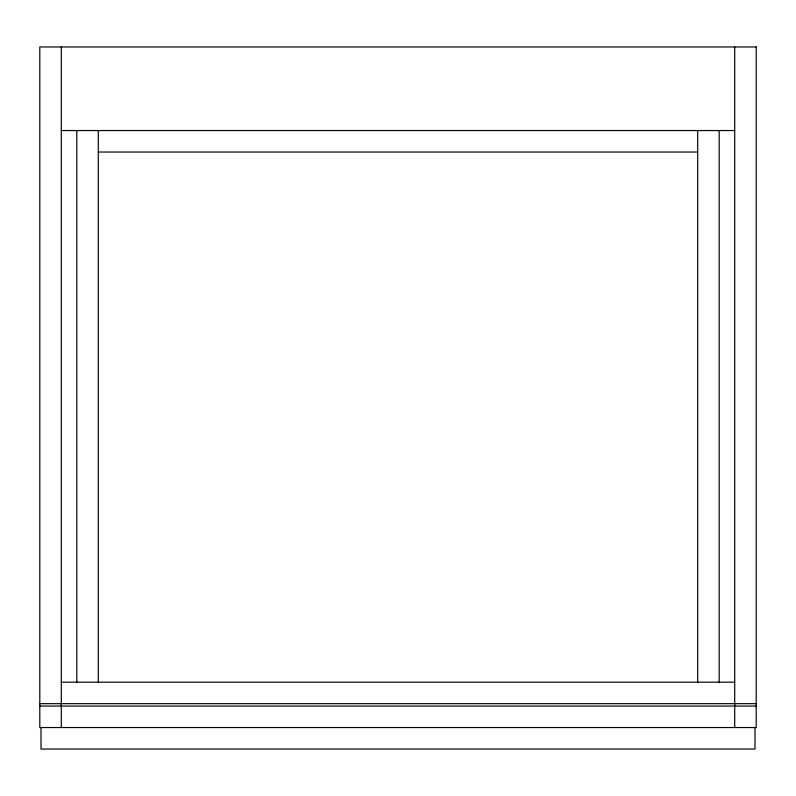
<?xml version="1.0" encoding="UTF-8"?>
<svg xmlns="http://www.w3.org/2000/svg" width="796" height="796" viewBox="0 0 796 796"><rect width="100%" height="100%" fill="white"/><g stroke="black" fill="none" stroke-linecap="round" stroke-linejoin="round"><path stroke-width="1.19" d="M61.292 130.544L734.708 130.544M98.306 152.036L697.694 152.036M61.292 682.172L734.708 682.172M39.8 703.664L756.2 703.664M39.8 706.052L756.2 706.052M755.006 727.544L755.006 749.036L40.994 749.036L40.994 727.544M734.708 46.964L734.708 727.544M719.186 130.544L719.186 682.769M697.694 130.544L697.694 682.769M98.306 130.544L98.306 682.769M76.814 130.544L76.814 682.769M61.292 46.964L61.292 727.544M756.2 46.964L39.8 46.964L39.8 727.544L756.2 727.544L756.2 46.964"/></g></svg>
